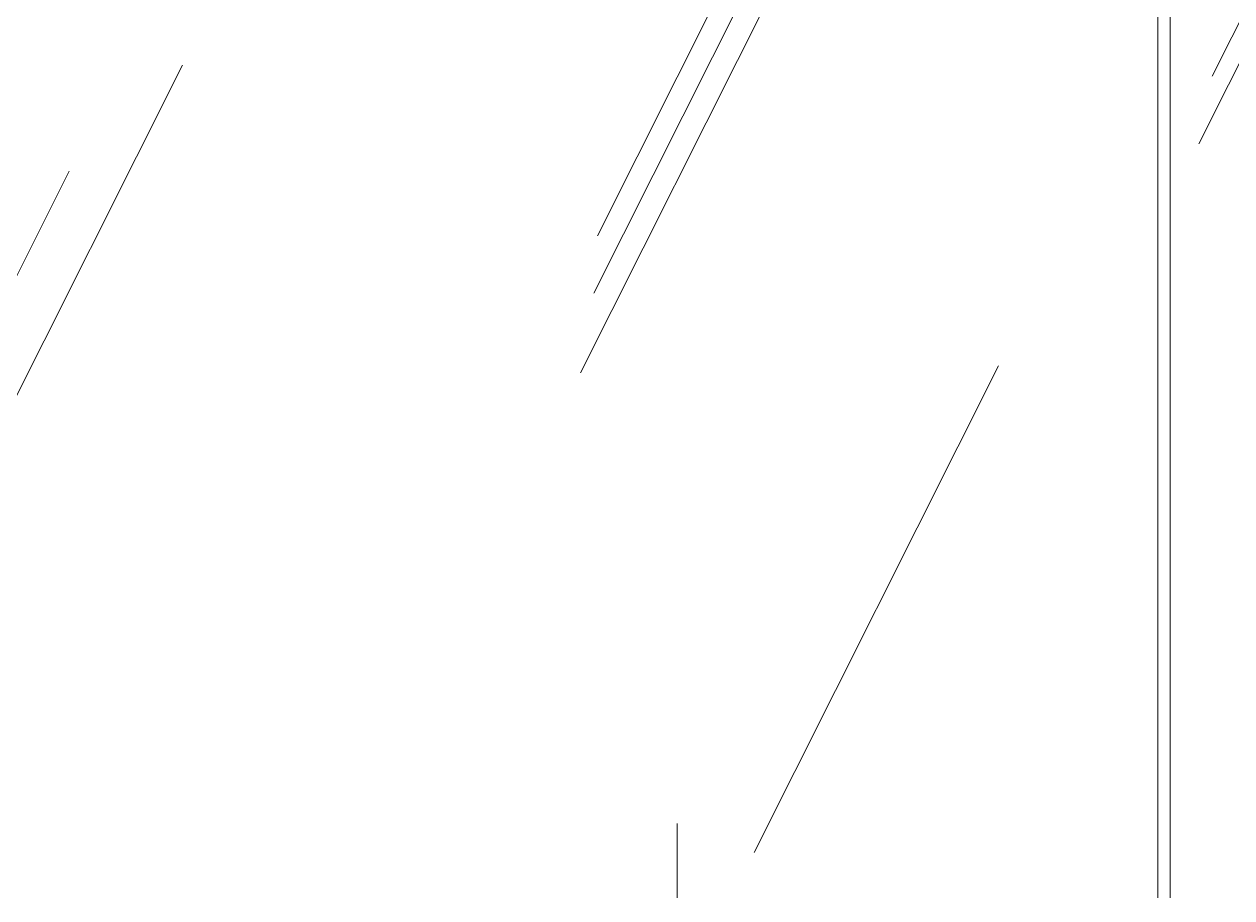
# Model space of a CAD drawing. Header units: millimetres. Extents: x 60855 to 206000, y 5274 to 78634.
# Drawn here: x 152030 to 153010, y 57696 to 58405 of the extents above; entities that cross this region are included whole.
import ezdxf

# ---------------------------------------------------------------- set-up
doc = ezdxf.new("R2010")
doc.units = ezdxf.units.MM
for name, color, linetype, lineweight in [('A-GLAZ-CURT', 52, 'Continuous', 9), ('C-PRKG', 70, 'Continuous', 9), ('S-COLS', 52, 'Continuous', 9)]:
    doc.layers.add(name, color=color, linetype=linetype, lineweight=lineweight)
pattern_1 = [(63.32100000000001, (1491.886, 865.052), (-0.004593327804911951, 1263.698437198884), [441.959, -2386.58]), (63.32100000000001, (221.886, 865.052), (-0.004593327804911951, 1263.698437198884), [441.959, -2386.58]), (63.32100000000001, (2099.84, 1109.194), (-0.004593327804911951, 1263.698437198884), [441.959, -2386.58]), (63.32100000000001, (829.84, 1109.194), (-0.004593327804911951, 1263.698437198884), [441.959, -2386.58]), (63.32100000000001, (2007.824, 1023.015), (-0.004593327804911951, 1263.698437198884), [441.959, -2386.58]), (63.32100000000001, (737.824, 1023.015), (-0.004593327804911951, 1263.698437198884), [441.959, -2386.58]), (63.32100000000001, (1914.027, 1516.582), (-0.004593327804911951, 1263.698437198884), [214.813, -2613.726]), (63.32100000000001, (644.0269999999999, 1516.582), (-0.004593327804911951, 1263.698437198884), [214.813, -2613.726]), (63.32100000000001, (1852.682, 1440.196), (-0.004593327804911951, 1263.698437198884), [441.959, -2386.58]), (63.32100000000001, (582.682, 1440.196), (-0.004593327804911951, 1263.698437198884), [441.959, -2386.58]), (63.32100000000001, (1863.508, 1495.038), (-0.004593327804911951, 1263.698437198884), [441.959, -2386.58]), (63.32100000000001, (593.508, 1495.038), (-0.004593327804911951, 1263.698437198884), [441.959, -2386.58]), (63.32100000000001, (1351.124, 1254.449), (-0.004593327804911951, 1263.698437198884), [441.959, -2386.58]), (63.32100000000001, (81.124, 1254.449), (-0.004593327804911951, 1263.698437198884), [441.959, -2386.58]), (63.32100000000001, (1361.951, 1319.082), (-0.004593327804911951, 1263.698437198884), [441.959, -2386.58]), (63.32100000000001, (91.95100000000001, 1319.082), (-0.004593327804911951, 1263.698437198884), [441.959, -2386.58]), (63.32100000000001, (1364.866, 1365.684), (-0.004593327804911951, 1263.698437198884), [441.959, -2386.58]), (63.32100000000001, (94.866, 1365.684), (-0.004593327804911951, 1263.698437198884), [441.959, -2386.58])]

# ---------------------------------------------------------------- blocks, each defined once
blk = doc.blocks.new('xe oto1 - xe oto-V55-TKCS_NHÀ XE 1 - MẶT BẰNG MÁI')
at = {"layer": 'C-PRKG'}
blk.add_line((-449.9999999999838, 4169.999999999996), (-449.9999999999841, 4109.779247932913), dxfattribs=at)
blk.add_line((-449.9999999999838, 4169.999999999996), (-449.9999999999841, 4109.779247932913), dxfattribs=at)
blk = doc.blocks.new('TRỤ ĐỂ XE - TRỤ ĐỂ XE-V162-TKCS_NHÀ XE 1 - MẶT BẰNG MÁI')
at = {"layer": 'S-COLS'}
for p, q in [((50.00000000000179, -1056.606883754682), (50.0000000000003, -109.779247932869)), ((60.00000000000042, -109.779247932867), (60.00000000000174, -960.7407251732777))]:
    blk.add_line(p, q, dxfattribs=at)
blk = doc.blocks.new('System Panel - Glazed-V171-TKCS_NHÀ XE 1 - MẶT BẰNG MÁI')
at = {"layer": 'A-GLAZ-CURT'}
h = blk.add_hatch(dxfattribs=at)
h.set_pattern_fill('FP_23', color=256, style=0, pattern_type=2)
h.set_pattern_definition(pattern_1)
h.paths.add_polyline_path([(68947.5642870164, 57667.85765902374), (91952.56428701604, 57667.8576590238), (91952.56428701604, 57696.1158705565), (68947.5642870164, 57696.1158705565)])
h.paths.add_polyline_path([(91717.07088025512, 58643.393088531), (91952.56428701604, 58643.393088531), (91952.56428701604, 58662.89587926309), (68947.5642870164, 58662.89587926302), (68947.5642870164, 58643.393088531), (90573.63979774901, 58643.393088531)])
h = blk.add_hatch(dxfattribs=at)
h.set_pattern_fill('FP_23', color=256, style=0, pattern_type=2)
h.set_pattern_definition(pattern_1)
h.paths.add_polyline_path([(84856.48438521837, 57696.1158705565), (91952.56428701604, 57696.1158705565), (91952.56428701604, 58643.393088531), (68947.5642870164, 58643.393088531), (68947.5642870164, 57696.1158705565), (82569.62222020612, 57696.1158705565)])

msp = doc.modelspace()

# ---------------------------------------------------------------- block references
at = {"layer": 'A-GLAZ-CURT'}
msp.add_blockref('System Panel - Glazed-V171-TKCS_NHÀ XE 1 - MẶT BẰNG MÁI', (73807.49276947501, 0), dxfattribs=at)
at = {"layer": 'C-PRKG'}
msp.add_blockref('xe oto1 - xe oto-V55-TKCS_NHÀ XE 1 - MẶT BẰNG MÁI', (153010.0570564914, 53586.33662262349), dxfattribs=at)
at = {"layer": 'S-COLS', "rotation": 180}
msp.add_blockref('TRỤ ĐỂ XE - TRỤ ĐỂ XE-V162-TKCS_NHÀ XE 1 - MẶT BẰNG MÁI', (153010.0570564914, 57586.33662262353), dxfattribs=at)

doc.saveas('drawing.dxf')
